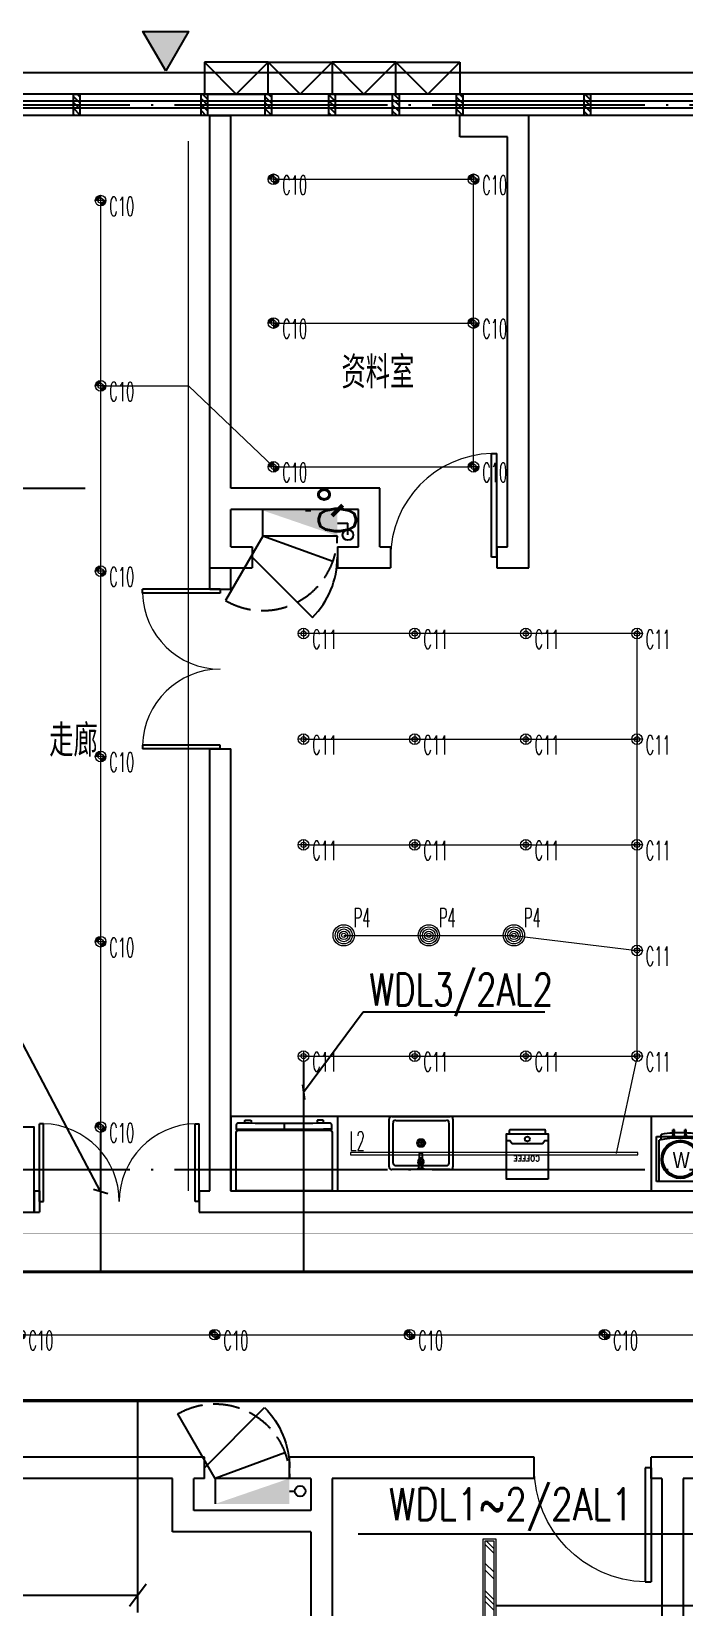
# Model space of a CAD drawing. Extents: x -621157 to 1764546, y -106808 to 741893.
# Drawn here: x 209875 to 216013, y 125888 to 140688 of the extents above; entities that cross this region are included whole.
import ezdxf
from ezdxf import colors
from ezdxf.entities.mleader import LeaderData, LeaderLine
from ezdxf.enums import TextEntityAlignment as Align
from ezdxf.math import Vec2, Vec3

# ---------------------------------------------------------------- set-up
doc = ezdxf.new("R2010")
doc.units = 0
doc.header["$LTSCALE"] = 1000
doc.header["$MEASUREMENT"] = 0
for name, pattern in [('XREF-A-101-平面图_t3$0$__DASH', [0.35, 0.25, -0.1]), ('XREF-A-101-平面图_t3$0$DASH', [0.35, 0.25, -0.1]), ('XREF-A-101-平面图_t3$0$DOTE', [2.42, 2, -0.2, 0.02, -0.2])]:
    doc.linetypes.add(name, pattern=pattern)
for name, color, linetype in [('0-底图', 7, 'Continuous'), ('A-吊顶图及精装修区域', 7, 'Continuous'), ('SIG_TEXT', 2, 'Continuous'), ('WIRE-照明', 4, 'Continuous'), ('XREF-A-101-平面图_t3$0$A-COLUMN', 8, 'Continuous'), ('XREF-A-101-平面图_t3$0$A-CURTWALL', 8, 'Continuous'), ('XREF-A-101-平面图_t3$0$A-DOTE', 8, 'Continuous'), ('XREF-A-101-平面图_t3$0$A-ROOM-CH', 8, 'Continuous'), ('XREF-A-101-平面图_t3$0$A-SEE', 8, 'Continuous'), ('XREF-A-101-平面图_t3$0$A-WALL', 8, 'Continuous'), ('XREF-A-101-平面图_t3$0$A-WINDOW', 8, 'Continuous'), ('XREF-A-101-平面图_t3$0$A-开启符号', 8, 'Continuous'), ('XREF-A-101-平面图_t3$0$F-L-INF', 8, 'Continuous'), ('XREF-A-101-平面图_t3$0$I-WALL-GYPSUM', 8, 'Continuous'), ('XREF-A-101-平面图_t3$0$P-EQUIPMENT', 8, 'Continuous'), ('XREF-A-101-平面图_t3$0$PUB_HATCH', 8, 'Continuous'), ('XREF-A-101-平面图_t3$0$PUB_TEXT', 8, 'Continuous'), ('XREF-A-101-平面图_t3$0$水-尺寸', 8, 'Continuous'), ('照明回路线', 1, 'Continuous')]:
    doc.layers.add(name, color=color, linetype=linetype)
for name, color, linetype, lineweight in [('00-照明回路线', 6, 'Continuous', 0), ('LIGHT-INF', 6, 'Continuous', 0), ('灯具图例与顶面填充$0$I-C-light', 3, 'Continuous', 13)]:
    doc.layers.add(name, color=color, linetype=linetype, lineweight=lineweight)
doc.styles.add('DIM_FONT', font='ROMANS', dxfattribs={"width": 0.8, "bigfont": 'HZDXC'})
doc.styles.add('E-FST', font='txt.shx', dxfattribs={"width": 0.75, "height": 250, "bigfont": '@@gbcbig.shx'})
doc.styles.add('INF DIM', font='SIMPLEX.SHX', dxfattribs={"width": 0.7, "bigfont": 'hztxt.shx'})
doc.styles.get("Standard").update_dxf_attribs({"font": 'romans.shx', "bigfont": 'HZDXC.SHX'})
doc.styles.add('XREF-A-101-平面图_t3$0$-HZDXCROMANS', font='ROMANS.shx', dxfattribs={"bigfont": 'HZDXC.shx'})
doc.styles.add('XREF-A-101-平面图_t3$0$69F Layout plan$0$Standard', font='arial.ttf', dxfattribs={"width": 0.8})
doc.styles.add('XREF-A-101-平面图_t3$0$ROMANS', font='romans.shx')
doc.linetypes.add('LED', pattern='A,6,-3.5,["LED",Standard,S=2.54,R=0,X=-2.54,Y=-1.27],-4.8', length=14.3)
doc.dimstyles.get("Standard").update_dxf_attribs({"dimscale": 100, "dimtxt": 3.5, "dimasz": 1, "dimexe": 2.5, "dimexo": 3, "dimgap": 1.5, "dimtad": 1, "dimdec": 0, "dimzin": 0, "dimdsep": 46, "dimtxsty": 'Standard', "dimblk": 'ARCHTICK', "dimcen": 0.09, "dimadec": 0, "dimazin": 0, "dimtfac": 1, "dimtdec": 0, "dimtix": 1, "dimtmove": 2, "dimatfit": 3, "dimfxl": 0, "dimtolj": 1, "dimtzin": 0, "dimarcsym": 0})

# ---------------------------------------------------------------- blocks, each defined once
blk = doc.blocks.new('XREF-A-101-平面图_t3$0$轴网(2)')
at = {"layer": 'XREF-A-101-平面图_t3$0$A-DOTE', "linetype": 'XREF-A-101-平面图_t3$0$DOTE'}
for p, q in [((-3300, 40000), (69800, 40000)), ((-3300, 36400), (10380.6, 36400)), ((-3300, 30000), (69800, 30000))]:
    blk.add_line(p, q, dxfattribs=at)
blk = doc.blocks.new('XREF-A-101-平面图_t3$0$柱网2F')
at = {"layer": 'XREF-A-101-平面图_t3$0$A-COLUMN'}
blk.add_lwpolyline([(9100, -10400), (9900, -10400), (9900, -9600), (9100, -9600)], close=True, dxfattribs=at)
blk = doc.blocks.new('XREF-A-101-平面图_t3$0$G$C869EB286')
at = {"layer": 'XREF-A-101-平面图_t3$0$A-WINDOW'}
h = blk.add_hatch(dxfattribs=at)
h.set_pattern_fill('ANSI31', color=256, scale=25)
h.set_pattern_definition([(45, (-143.957, -89940), (-28.0633, 28.0633), [])])
h.paths.add_polyline_path([(0, 60), (200, 60), (200, 0), (0, 0)])
blk.add_lwpolyline([(0, 60), (200, 60), (200, 0), (0, 0)], close=True, dxfattribs=at)
blk = doc.blocks.new('XREF-A-101-平面图_t3$0$ROOM')
at = {"layer": 'XREF-A-101-平面图_t3$0$A-ROOM-CH', "style": 'XREF-A-101-平面图_t3$0$-HZDXCROMANS', "width": 0.6}
for tag, p in [('中文房间名称', (0, -1000)), ('英文房间名称', (0, -1500))]:
    blk.add_attdef(tag, text='', height=300, dxfattribs=at).set_placement(p, align=Align.CENTER)
blk = doc.blocks.new('_ArchTick')
at = {"color": 0, "linetype": 'ByBlock', "const_width": 0.4}
blk.add_lwpolyline([(-0.5, -0.5), (0.5, 0.5)], dxfattribs=at)
blk = doc.blocks.new('*D25423')
at = {"layer": 'Defpoints', "color": 0}
blk.add_point((0, 0), dxfattribs=at)
blk.add_point((0, 0), dxfattribs=at)
blk.add_point((0, 0), dxfattribs=at)
blk.add_point((0, 0), dxfattribs=at)
at = {"layer": 'XREF-A-101-平面图_t3$0$水-尺寸', "color": 0, "linetype": 'ByBlock', "lineweight": -2}
blk.add_line((0, 300), (0, 250), dxfattribs=at)
blk.add_line((0, 300), (0, 250), dxfattribs=at)
blk.add_arc((0, 0), 0, 180, 180, dxfattribs=at)
at = {"layer": 'XREF-A-101-平面图_t3$0$水-尺寸', "color": 0, "linetype": 'ByBlock', "lineweight": -2, "xscale": 100, "yscale": 100, "zscale": 100}
for rotation in [90, 90.00000000000001]:
    blk.add_blockref('_ArchTick', (0, 0), dxfattribs=dict(at, rotation=rotation))
at = {"layer": 'XREF-A-101-平面图_t3$0$水-尺寸', "color": 0, "insert": (0, 0), "char_height": 350, "attachment_point": 5}
blk.add_mtext('\\A1;0%%d', dxfattribs=at)
blk = doc.blocks.new('XREF-A-101-平面图_t3$0$coffeemachine_PL-01')
blk.add_lwpolyline([(-195, 426), (195, 426), (195, 0), (-195, 0)], close=True)
at = {"color": 8}
blk.add_lwpolyline([(195, 64), (165, 64), (144, 93), (0, 93), (-144, 93), (-165, 64), (-195, 64)], dxfattribs=at)
blk.add_lwpolyline([(-172, 0), (-172, -26, 0.414214), (-162, -36), (162, -36, 0.414214), (172, -26), (172, 0)], format="xyb", dxfattribs=at)
blk.add_circle((0, 50), 22.5)
at = {"insert": (7, 233), "char_height": 50, "width": 870.54, "attachment_point": 5, "style": 'XREF-A-101-平面图_t3$0$ROMANS'}
blk.add_mtext('COFFEE', dxfattribs=at)
blk = doc.blocks.new('XREF-A-101-平面图_t3$0$A$C2C206FAC')
for p, q in [((0, 485), (400, 485)), ((0, 485), (0, 98)), ((400, 485), (400, 98)), ((20, 94), (20, 44)), ((148, 50), (145, 0)), ((145, 0), (160, 0)), ((148, 50), (150, 50)), ((155, 50), (157, 50)), ((157, 50), (160, 0)), ((260, 50), (257, 0)), ((257, 0), (272, 0)), ((260, 50), (262, 50)), ((267, 50), (269, 50)), ((269, 50), (272, 0)), ((380, 94), (380, 44))]:
    blk.add_line(p, q)
for centre, radius in [((200, 278), 179), ((200, 278), 164), ((153, 50), 2.6), ((265, 50), 2.6)]:
    blk.add_circle(centre, radius)
for centre, radius, start, end in [((200, 1084), 1006, 258.547, 281.4897), ((200, 1084), 1056, 260.1999, 267.1079), ((152, 54), 10.9, 296.6275, 243.5797), ((200, 1084), 1056, 267.7307, 273.2177), ((265, 54), 10.9, 296.6275, 243.5797), ((200, 1084), 1056, 273.8352, 279.8368)]:
    blk.add_arc(centre, radius, start, end)
at = {"insert": (1123, 210), "char_height": 150, "width": 1952.54, "attachment_point": 1, "rotation": 180, "style": 'XREF-A-101-平面图_t3$0$69F Layout plan$0$Standard'}
blk.add_mtext('\\pxi5.6747;W', dxfattribs=at)
blk = doc.blocks.new('XREF-A-101-平面图_t3$0$yuouioui')
at = {"linetype": 'XREF-A-101-平面图_t3$0$__DASH', "ltscale": 1000}
blk.add_lwpolyline([(300666, 20452), (301087, 20452), (301087, 20000), (300666, 20000)], close=True, dxfattribs=at)
at = {"linetype": 'XREF-A-101-平面图_t3$0$__DASH', "ltscale": 1000, "rotation": 89.98165643611132}
blk.add_blockref('XREF-A-101-平面图_t3$0$A$C2C206FAC', (301151, 20026), dxfattribs=at)
blk = doc.blocks.new('XREF-A-101-平面图_t3$0$Reflesh-900')
for p, q in [((450, 53), (-450, 53)), ((-450, 53), (-370, 53)), ((0, 0), (0, 53))]:
    blk.add_line(p, q)
for points in [[(-430, 64, -0.414214), (-450, 84), (-450, 634), (450, 634), (450, 84, -0.414214), (430, 64)], [(435, -1, 0.368203), (451, 19), (451, 53), (-449, 53), (-449, 19, 0.368203), (-432, -1, -0.001541)]]:
    blk.add_lwpolyline(points, format="xyb", close=True)
for points in [[(-370, -3), (-370, -24, 0.414214), (-365, -29), (-315, -29, 0.414214), (-310, -24), (-310, 0)], [(370, -3), (370, -24, -0.414214), (365, -29), (315, -29, -0.414214), (310, -24), (310, 0)]]:
    blk.add_lwpolyline(points, format="xyb")
blk = doc.blocks.new('XREF-A-101-平面图_t3$0$WashBasin')
at = {"color": 8}
for p, q in [((272, 500), (272, 495)), ((272, 495), (285, 486)), ((272, 495), (302, 495)), ((285, 486), (285, 464)), ((285, 486), (302, 486)), ((285, 454), (285, 440)), ((332, 495), (302, 495)), ((320, 486), (302, 486)), ((332, 495), (320, 486)), ((320, 486), (320, 464)), ((320, 454), (320, 440)), ((332, 500), (332, 495)), ((275, 250), (325, 250)), ((300, 225), (300, 275))]:
    blk.add_line(p, q, dxfattribs=at)
for points in [[(0, 25), (0, 475)], [(25, 500), (575, 500)], [(600, 475), (600, 25)], [(575, 0), (25, 0)]]:
    blk.add_lwpolyline(points)
for points in [[(63, 463), (538, 463)], [(38, 63), (38, 438)], [(563, 438), (563, 63)], [(538, 38), (63, 38)]]:
    blk.add_lwpolyline(points, dxfattribs=at)
for points in [[(302, 464), (285, 464, 1), (285, 454), (302, 454)], [(302, 464), (320, 464, -1), (320, 454), (302, 454)], [(316, 397), (316, 355, -1), (289, 355), (289, 397)]]:
    blk.add_lwpolyline(points, format="xyb", dxfattribs=at)
for centre, radius in [((302, 423), 4.51), ((300, 250), 37.5), ((300, 250), 25)]:
    blk.add_circle(centre, radius, dxfattribs=at)
for centre, start, end in [((22, 478), 81.8699, 188.1301), ((578, 478), 351.8699, 98.1301), ((22, 22), 171.8699, 278.1301), ((578, 22), 261.8699, 8.1301)]:
    blk.add_arc(centre, 22.1, start, end)
for centre, radius, start, end in [((59, 441), 22.1, 81.8699, 188.1301), ((302, 420), 26.9, 47.1315, 132.7667), ((541, 441), 22.1, 351.8699, 98.1301), ((280, 434), 6.65, 75.1582, 220.8774), ((334, 480), 77.3, 220.8774, 232.5424), ((302, 420), 26.9, 162.3089, 257.9711), ((308, 539), 102, 255.1582, 266.5866), ((277, 406), 15.5, 3.2094, 52.5424), ((335, 410), 42.5, 183.2094, 198.0112), ((302, 399), 7.35, 198.0112, 271.9664), ((296, 539), 102, 273.4134, 284.8418), ((302, 399), 7.35, 268.0336, 341.9888), ((302, 420), 26.9, 282.4857, 17.3853), ((269, 410), 42.5, 341.9888, 356.7906), ((327, 406), 15.5, 127.4576, 176.7906), ((270, 480), 77.3, 307.4576, 319.1226), ((324, 434), 6.65, 319.1226, 104.8418), ((59, 59), 22.1, 171.8699, 278.1301), ((541, 59), 22.1, 261.8699, 8.1301)]:
    blk.add_arc(centre, radius, start, end, dxfattribs=at)
blk = doc.blocks.new('XREF-A-101-平面图_t3$0$G$CD62491EA')
at = {"layer": 'XREF-A-101-平面图_t3$0$F-L-INF', "ltscale": 0.15}
for points in [[(0, 700), (0, 0), (4500, 0), (4500, 700)], [(3950, 0), (4500, 0), (4500, 700), (3950, 700)]]:
    blk.add_lwpolyline(points, close=True, dxfattribs=at)
blk.add_lwpolyline([(1000, 700), (1000, 0)], dxfattribs=at)
for name, p, rotation in [('XREF-A-101-平面图_t3$0$Reflesh-900', (500, 634), 180), ('XREF-A-101-平面图_t3$0$WashBasin', (2087, 700), 180), ('XREF-A-101-平面图_t3$0$coffeemachine_PL-01', (2786, 537), 180), ('XREF-A-101-平面图_t3$0$yuouioui', (24451, -300577), 90)]:
    blk.add_blockref(name, p, dxfattribs=dict(at, rotation=rotation))
blk = doc.blocks.new('XREF-A-101-平面图_t3$0$bz1')
at = {"layer": 'XREF-A-101-平面图_t3$0$PUB_HATCH'}
h = blk.add_hatch(color=1, dxfattribs=at)
h.dxf.hatch_style = 1
h.paths.add_polyline_path([(4866032, -641203), (4865818, -641573), (4866245, -641573)])
at = {"layer": 'XREF-A-101-平面图_t3$0$PUB_TEXT', "color": 1}
blk.add_lwpolyline([(4866032, -641203), (4865818, -641573), (4866245, -641573)], close=True, dxfattribs=at)
blk = doc.blocks.new('XREF-A-101-平面图_t3$0$G$C34B60025')
at = {"xscale": -1, "rotation": 180}
blk.add_blockref('XREF-A-101-平面图_t3$0$bz1', (-4854995, -640786), dxfattribs=at)
blk = doc.blocks.new('XREF-A-101-平面图_t3$0$DOOR2DLIB$SYSLIB$00000108')
at = {"color": 0}
for p, q in [((-0.5, 0), (-0.5, 0.4875)), ((-0.475, 0.4875), (-0.5, 0.4875)), ((-0.475, 0), (-0.475, 0.4875)), ((0.475, 0), (0.475, 0.4875)), ((0.475, 0.4875), (0.5, 0.4875)), ((0.5, 0), (0.5, 0.4875)), ((-0.5, 0), (-0.475, 0)), ((0.5, 0), (0.475, 0))]:
    blk.add_line(p, q, dxfattribs=at)
at = {"color": 0, "lineweight": 13}
for centre, start, end in [((-0.4875, 0), 0, 88.53072), ((0.4875, 0), 91.46928, 180)]:
    blk.add_arc(centre, 0.4875, start, end, dxfattribs=at)
blk = doc.blocks.new('XREF-A-101-平面图_t3$0$DOOR2DLIB$SYSLIB$00000107')
at = {"color": 0}
for p, q in [((0.45, 0.975), (0.5, 0.975)), ((0.45, 0), (0.45, 0.975)), ((0.5, 0), (0.5, 0.975)), ((0.5, 0), (0.45, 0))]:
    blk.add_line(p, q, dxfattribs=at)
at = {"color": 0, "lineweight": 13}
blk.add_arc((0.475, 0), 0.975, 91.4693, 180, dxfattribs=at)
blk = doc.blocks.new('XREF-A-101-平面图_t3$0$DOOR2DLIB$SYSLIB$00000101')
at = {"color": 0}
blk.add_line((0.5, 0), (-0.207, 0.707), dxfattribs=at)
blk.add_arc((0.5, 0), 1, 135, 180, dxfattribs=at)
blk = doc.blocks.new('灯具图例与顶面填充$0$顶面图例$0$16-吊线灯-011')
at = {"color": 8}
blk.add_wipeout([(0, 35), (0, -25), (600, -25), (600, 35)], dxfattribs=at)
at = {"linetype": 'ByBlock'}
h = blk.add_hatch(dxfattribs=at)
h.set_pattern_fill('AR-RROOF', color=250, scale=5, angle=45)
h.set_pattern_definition([(45, (-809054.52, -461832.93), (107.763073, 287.368196), [1905, -254, 635, -127]), (45, (-808979.98, -461668.59), (-209.239968, 29.634845), [381, -41.91, 762, -95.25]), (45, (-809085.95, -461711.69), (406.805602, 527.141034), [1016, -177.8, 508, -127])])
h.paths.add_polyline_path([(10, 25), (590, 25), (590, -15), (10, -15)])
at = {"color": 0, "linetype": 'ByBlock'}
for points in [[(0, 35), (600, 35), (600, -25), (0, -25)], [(10, 25), (590, 25), (590, -15), (10, -15)]]:
    blk.add_lwpolyline(points, close=True, dxfattribs=at)
blk = doc.blocks.new('G$CDFA8365F')
at = {"layer": '灯具图例与顶面填充$0$I-C-light', "xscale": 2, "yscale": 2, "zscale": 2, "rotation": 90}
blk.add_blockref('灯具图例与顶面填充$0$顶面图例$0$16-吊线灯-011', (-52310, -14666), dxfattribs=at)
blk = doc.blocks.new('_Oblique')
at = {"color": 0, "linetype": 'ByBlock', "lineweight": -2}
blk.add_line((-0.5, -0.5), (0.5, 0.5), dxfattribs=at)
blk = doc.blocks.new('A$C8937094a')
at = {"color": 8}
for points in [[(50, 0), (-50, 0)], [(0, 50), (0, -50)]]:
    blk.add_lwpolyline(points, dxfattribs=at)
blk.add_circle((0, 0), 50)
blk.add_circle((0, 0), 24.5, dxfattribs=at)
at = {"style": 'INF DIM', "width": 0.5}
blk.add_text('C11', height=180, dxfattribs=at).set_placement((81, -144))
blk = doc.blocks.new('*U24682')
h = blk.add_hatch(color=8)
h.dxf.hatch_style = 1
h.paths.add_polyline_path([(-50, 0), (-24, 0, -0.414214), (0, 24), (0, 50, 0.414214)])
h.paths.add_polyline_path([(0, -24), (0, -50, 0.414214), (50, 0), (24, 0, -0.414214)])
at = {"color": 8}
for points in [[(50, 0), (-50, 0)], [(0, 50), (0, -50)]]:
    blk.add_lwpolyline(points, dxfattribs=at)
blk.add_circle((0, 0), 50)
blk.add_circle((0, 0), 24.5, dxfattribs=at)
at = {"style": 'INF DIM', "width": 0.5}
blk.add_text('C10', height=180, dxfattribs=at).set_placement((81, -144))
blk = doc.blocks.new('A$C45ec93f1')
for radius in [100, 80, 60, 40, 20]:
    blk.add_circle((0, 0), radius)
at = {"style": 'INF DIM', "width": 0.5}
blk.add_text('P4', height=180, dxfattribs=at).set_placement((93, 76))
blk = doc.blocks.new('G$CDFF05B24')
at = {"layer": 'LIGHT-INF', "color": 6, "linetype": 'LED', "ltscale": 0.05}
blk.add_line((11350, -10200), (11350, -343), dxfattribs=at)
at = {"layer": 'LIGHT-INF', "color": 6, "linetype": 'LED', "ltscale": 0.05, "const_width": 5}
blk.add_lwpolyline([(5400, -10200), (8900, -10200), (8900, -10600), (57600, -10600), (57600, -10200), (62400, -10200), (62400, -4500)], dxfattribs=at)
at = {"layer": 'LIGHT-INF', "color": 6}
blk.add_lwpolyline([(12875, -9840), (12875, -9860), (15575, -9860), (15575, -9840)], close=True, dxfattribs=at)
for name, p in [('*U24682', (12150, -700)), ('*U24682', (14030, -700)), ('*U24682', (10525, -900)), ('*U24682', (12150, -2050)), ('*U24682', (14030, -2050)), ('*U24682', (10525, -2640)), ('*U24682', (12150, -3400)), ('*U24682', (14030, -3400)), ('*U24682', (10525, -4380)), ('A$C8937094a', (12432, -4966)), ('A$C8937094a', (13477, -4966)), ('A$C8937094a', (14522, -4966)), ('A$C8937094a', (15567, -4966)), ('A$C8937094a', (12432, -5958)), ('A$C8937094a', (13477, -5958)), ('A$C8937094a', (14522, -5958)), ('A$C8937094a', (15567, -5958)), ('*U24682', (10525, -6120)), ('A$C8937094a', (12432, -6950)), ('A$C8937094a', (13477, -6950)), ('A$C8937094a', (14522, -6950)), ('A$C8937094a', (15567, -6950)), ('A$C45ec93f1', (12810, -7800)), ('A$C45ec93f1', (13610, -7800)), ('A$C45ec93f1', (14410, -7800)), ('*U24682', (10525, -7860)), ('A$C8937094a', (15567, -7942)), ('A$C8937094a', (12432, -8934)), ('A$C8937094a', (13477, -8934)), ('A$C8937094a', (14522, -8934)), ('A$C8937094a', (15567, -8934)), ('*U24682', (10525, -9600)), ('*U24682', (9765, -11550)), ('*U24682', (11597, -11550)), ('*U24682', (13429, -11550)), ('*U24682', (15261, -11550))]:
    blk.add_blockref(name, p, dxfattribs=at)
at = {"layer": 'LIGHT-INF', "color": 6, "style": 'INF DIM', "width": 0.5}
blk.add_text('L2', height=180, dxfattribs=at).set_placement((12864, -9821))
blk = doc.blocks.new('XREF-A-101-平面图_t3$0$单出口消火栓新')
for p, q in [((-240, 700), (-846.2, 1050)), ((-479.4, 42.2), (-240, 700)), ((-240, 0), (-240, 700)), ((-240, 700), (0, 700))]:
    blk.add_line(p, q)
at = {"color": 0, "linetype": 'XREF-A-101-平面图_t3$0$DASH'}
blk.add_arc((-240, 700), 700, 150, 270, dxfattribs=at)
blk.add_solid([(-240, 0), (0, 0), (0, 700)])
at = {"layer": 'XREF-A-101-平面图_t3$0$水-尺寸', "linetype": 'ByBlock'}
dim = blk.add_angular_dim_3p(base=(0, 0), center=(0, 0), p1=(0, 0), p2=(0, 0), dimstyle='Standard', dxfattribs=at)
dim.commit()
dim.dimension.update_dxf_attribs({"geometry": '*D25423', "text_midpoint": (0, 0)})
blk = doc.blocks.new('*U25256')
at = {"layer": 'XREF-A-101-平面图_t3$0$P-EQUIPMENT', "color": 10}
blk.add_line((0, 120), (50, 120), dxfattribs=at)
at = {"layer": 'XREF-A-101-平面图_t3$0$P-EQUIPMENT'}
blk.add_circle((100, 120), 50, dxfattribs=at)
at = {"layer": 'XREF-A-101-平面图_t3$0$P-EQUIPMENT', "xscale": -1, "rotation": 90}
blk.add_blockref('XREF-A-101-平面图_t3$0$单出口消火栓新', (0, 0), dxfattribs=at)
blk = doc.blocks.new('XREF-A-101-平面图_t3$0$G$C156FCA62')
at = {"layer": 'XREF-A-101-平面图_t3$0$P-EQUIPMENT'}
blk.add_blockref('*U25256', (12300, 126860), dxfattribs=at)
blk = doc.blocks.new('*U25374')
at = {"layer": 'XREF-A-101-平面图_t3$0$P-EQUIPMENT', "color": 10}
blk.add_line((0, 120), (50, 120), dxfattribs=at)
at = {"layer": 'XREF-A-101-平面图_t3$0$P-EQUIPMENT'}
blk.add_circle((100, 120), 50, dxfattribs=at)
at = {"layer": 'XREF-A-101-平面图_t3$0$P-EQUIPMENT', "xscale": -1, "rotation": 90}
blk.add_blockref('XREF-A-101-平面图_t3$0$单出口消火栓新', (0, 0), dxfattribs=at)
blk = doc.blocks.new('XREF-A-101-平面图_t3$0$G$C646F86AA')
at = {"layer": 'XREF-A-101-平面图_t3$0$P-EQUIPMENT', "color": 10}
for p in [(12750, 136070), (12850, 135960)]:
    blk.add_line(p, (12850, 136070), dxfattribs=at)
at = {"layer": 'XREF-A-101-平面图_t3$0$P-EQUIPMENT'}
blk.add_circle((12850, 135960), 50, dxfattribs=at)
at = {"layer": 'XREF-A-101-平面图_t3$0$P-EQUIPMENT', "rotation": 90.00000000000001}
blk.add_blockref('XREF-A-101-平面图_t3$0$单出口消火栓新', (12750, 136190), dxfattribs=at)
at = {"layer": 'XREF-A-101-平面图_t3$0$P-EQUIPMENT'}
blk.add_blockref('*U25374', (12300, 126860), dxfattribs=at)
blk = doc.blocks.new('XREF-A-101-平面图_t3')
at = {"layer": 'XREF-A-101-平面图_t3$0$A-CURTWALL'}
for p, q in [((238100, 140100), (199900, 140100)), ((238100, 140033), (199967, 140033)), ((238100, 139967), (200033, 139967)), ((238100, 139900), (200100, 139900))]:
    blk.add_line(p, q, dxfattribs=at)
at = {"layer": 'XREF-A-101-平面图_t3$0$A-SEE'}
blk.add_lwpolyline([(238100, 140100), (238100, 140300), (199700, 140300), (199700, 111000)], dxfattribs=at)
at = {"layer": 'XREF-A-101-平面图_t3$0$A-WALL'}
for p, q in [((211550, 136300), (211550, 139900)), ((211550, 139900), (211750, 139900)), ((211750, 136400), (211750, 139900)), ((214550, 139900), (213900, 139900)), ((213900, 139700), (213900, 139900)), ((214550, 135650), (214550, 139900)), ((214350, 139700), (213900, 139700)), ((214350, 135850), (214350, 139700)), ((213150, 136400), (211750, 136400)), ((213150, 135850), (213150, 136400)), ((211550, 135650), (211550, 136300)), ((212950, 136200), (211750, 136200)), ((211750, 135850), (211750, 136200)), ((212950, 135850), (212950, 136200)), ((211750, 135850), (211950, 135850)), ((212750, 135850), (212950, 135850)), ((213150, 135850), (213250, 135850)), ((214250, 135850), (214350, 135850)), ((211550, 135650), (211950, 135650)), ((212750, 135650), (213050, 135650)), ((213050, 135650), (213250, 135650)), ((214250, 135650), (214550, 135650)), ((211300, 127300), (209300, 127300)), ((211500, 127300), (211300, 127300)), ((212600, 127300), (212300, 127300)), ((214600, 127300), (212600, 127300)), ((215900, 127300), (215700, 127300)), ((216800, 127300), (215900, 127300)), ((211200, 127100), (209300, 127100)), ((211200, 126600), (211200, 127100)), ((211400, 126800), (211400, 127100)), ((211500, 127100), (211400, 127100)), ((212500, 127100), (212300, 127100)), ((212500, 127100), (212500, 126800)), ((214600, 127100), (212700, 127100)), ((212700, 127100), (212700, 126700)), ((215800, 127100), (215700, 127100)), ((215800, 127100), (215800, 123800)), ((216800, 127100), (216000, 127100)), ((216000, 127100), (216000, 123700)), ((212500, 126800), (211400, 126800)), ((212700, 126700), (212700, 123800)), ((212500, 126600), (211200, 126600)), ((212500, 126600), (212500, 123700))]:
    blk.add_line(p, q, dxfattribs=at)
for points in [[(211950, 135850), (211950, 135650)], [(212750, 135850), (212750, 135650)], [(213250, 135850), (213250, 135650)], [(214250, 135850), (214250, 135650)], [(211500, 127100), (211500, 127300)], [(212300, 127100), (212300, 127300)], [(214600, 127100), (214600, 127300)], [(215700, 127100), (215700, 127300)]]:
    blk.add_lwpolyline(points, dxfattribs=at)
at = {"layer": 'XREF-A-101-平面图_t3$0$A-开启符号', "linetype": 'Continuous'}
for points in [[(211500, 140400), (211500, 140100), (212100, 140100), (212100, 140400)], [(212700, 140400), (212700, 140100), (212100, 140100), (212100, 140400)], [(212700, 140400), (212700, 140100), (213300, 140100), (213300, 140400)], [(213900, 140400), (213900, 140100), (213300, 140100), (213300, 140400)]]:
    blk.add_lwpolyline(points, close=True, dxfattribs=at)
for points in [[(211500, 140400), (211800, 140100), (212100, 140400)], [(212700, 140400), (212400, 140100), (212100, 140400)], [(212700, 140400), (213000, 140100), (213300, 140400)], [(213900, 140400), (213600, 140100), (213300, 140400)]]:
    blk.add_lwpolyline(points, dxfattribs=at)
at = {"layer": 'XREF-A-101-平面图_t3$0$I-WALL-GYPSUM'}
for p, q in [((211550, 135450), (211550, 135650)), ((211550, 135650), (211750, 135650)), ((211750, 135450), (211750, 135650)), ((211550, 129800), (211550, 133950)), ((211750, 129800), (211750, 133950)), ((209900, 129800), (209950, 129800)), ((209900, 129800), (209900, 129600)), ((211450, 129800), (211550, 129800)), ((211750, 129800), (216250, 129800)), ((209900, 129600), (209950, 129600)), ((211450, 129600), (211650, 129600)), ((211650, 129600), (216300, 129600))]:
    blk.add_line(p, q, dxfattribs=at)
for points in [[(211550, 135450), (211750, 135450)], [(211550, 133950), (211750, 133950)], [(209950, 129800), (209950, 129600)], [(211450, 129800), (211450, 129600)]]:
    blk.add_lwpolyline(points, dxfattribs=at)
for name, p in [('XREF-A-101-平面图_t3$0$G$C156FCA62', (200000, 0)), ('XREF-A-101-平面图_t3$0$G$C646F86AA', (200000, 0)), ('XREF-A-101-平面图_t3$0$G$C646F86AA', (200000, 0)), ('XREF-A-101-平面图_t3$0$G$C34B60025', (200100, 139900)), ('XREF-A-101-平面图_t3$0$G$CD62491EA', (211750, 129800))]:
    blk.add_blockref(name, p)
at = {"layer": 'XREF-A-101-平面图_t3$0$A-COLUMN'}
blk.add_blockref('XREF-A-101-平面图_t3$0$柱网2F', (200000, 140000), dxfattribs=at)
at = {"layer": 'XREF-A-101-平面图_t3$0$A-DOTE'}
blk.add_blockref('XREF-A-101-平面图_t3$0$轴网(2)', (200000, 100000), dxfattribs=at)
at = {"layer": 'XREF-A-101-平面图_t3$0$A-ROOM-CH'}
ref = blk.add_blockref('XREF-A-101-平面图_t3$0$ROOM', (213131, 138336), dxfattribs=at)
ref.add_attrib('中文房间名称', '资料室', dxfattribs={"height": 300, "style": 'XREF-A-101-平面图_t3$0$-HZDXCROMANS', "width": 0.8}).set_placement((213131, 137336), align=Align.CENTER)
ref = blk.add_blockref('XREF-A-101-平面图_t3$0$ROOM', (210270, 134879), dxfattribs=at)
ref.add_attrib('中文房间名称', '走廊', dxfattribs={"height": 300, "style": 'XREF-A-101-平面图_t3$0$-HZDXCROMANS', "width": 0.8}).set_placement((210270, 133879), align=Align.CENTER)
at = {"layer": 'XREF-A-101-平面图_t3$0$A-WINDOW', "rotation": 270}
for p in [(210270, 140100), (211470, 140100), (212070, 140100), (212670, 140100), (213270, 140100), (213870, 140100), (215070, 140100)]:
    blk.add_blockref('XREF-A-101-平面图_t3$0$G$C869EB286', p, dxfattribs=at)
at = {"layer": 'XREF-A-101-平面图_t3$0$A-WINDOW'}
for name, p, xscale, yscale, zscale in [('XREF-A-101-平面图_t3$0$DOOR2DLIB$SYSLIB$00000107', (213750, 135750), 1000, 1000, 1000), ('XREF-A-101-平面图_t3$0$DOOR2DLIB$SYSLIB$00000101', (212350, 135750), -800, -800, -800), ('XREF-A-101-平面图_t3$0$DOOR2DLIB$SYSLIB$00000108', (210700, 129700), 1500, 1500, 1500)]:
    blk.add_blockref(name, p, dxfattribs=dict(at, xscale=xscale, yscale=yscale, zscale=zscale))
for name, p, xscale, yscale, zscale, rotation in [('XREF-A-101-平面图_t3$0$DOOR2DLIB$SYSLIB$00000108', (211650, 134700), 1500, 1500, 1500, 90), ('XREF-A-101-平面图_t3$0$DOOR2DLIB$SYSLIB$00000101', (211900, 127200), 800, -800, 800, 180), ('XREF-A-101-平面图_t3$0$DOOR2DLIB$SYSLIB$00000107', (215150, 127200), -1100, 1100, -1100, 180)]:
    blk.add_blockref(name, p, dxfattribs=dict(at, xscale=xscale, yscale=yscale, zscale=zscale, rotation=rotation))
blk = doc.blocks.new('G$C45431F82')
at = {"layer": '00-照明回路线', "ltscale": 5}
for p, q in [((12150, -700), (14030, -700)), ((14030, -3400), (14030, -700)), ((10525, -900), (10525, -9600)), ((12150, -2050), (14030, -2050)), ((10525, -2640), (11350, -2640)), ((12150, -3400), (11350, -2640)), ((12150, -3400), (14030, -3400)), ((15567, -4966), (12432, -4966)), ((15567, -8934), (15567, -4966)), ((12432, -5958), (15567, -5958)), ((12432, -6950), (15567, -6950)), ((12810, -7800), (14410, -7800)), ((14410, -7800), (15567, -7942)), ((12432, -8934), (15567, -8934)), ((15567, -8934), (15371, -9850)), ((6100, -11550), (37248, -11550))]:
    blk.add_line(p, q, dxfattribs=at)
at = {"layer": 'WIRE-照明'}
for points in [[(12432, -8984), (12432, -10960)], [(10525, -9650), (10525, -10960)]]:
    blk.add_lwpolyline(points, dxfattribs=at)
at = {"layer": '照明回路线'}
ml = blk.add_multileader_mtext('Standard', dxfattribs=at)
ml.set_content('{\\Ftxt,whgtxt|c134;WDL2/2AL2}', color=4, style='E-FST')
ml.set_leader_properties(color=256)
ml.set_arrow_properties(name='OBLIQUE')
ml.build(insert=Vec2(0, 0))
ml.multileader.update_dxf_attribs({"text_left_attachment_type": 6, "text_right_attachment_type": 7, "dogleg_length": 40, "arrow_head_size": 100})
ctx = ml.context
ctx.base_point, ctx.char_height, ctx.arrow_head_size, ctx.landing_gap_size, ctx.plane_origin = Vec3(7077, -7664), 300, 100, 20, Vec3(8756, -7155)
ctx.left_attachment, ctx.right_attachment = 6, 7
notes = []
notes.append((ctx, [(0, (1, 1, 0), (9182, -7664), (-1, 0), 40, [(0, [(10525, -10204)], 0, [])])]))
ctx.mtext.insert, ctx.mtext.flow_direction = Vec3(7097, -7304), 5
ml = blk.add_multileader_mtext('Standard', dxfattribs=at)
ml.set_content('{\\Ftxt,whgtxt|c134;WDL3/2AL2}', color=4, style='E-FST')
ml.set_leader_properties(color=256)
ml.set_arrow_properties(name='OBLIQUE')
ml.build(insert=Vec2(0, 0))
ml.multileader.update_dxf_attribs({"text_left_attachment_type": 6, "text_right_attachment_type": 7, "dogleg_length": 40, "arrow_head_size": 100})
ctx = ml.context
ctx.base_point, ctx.char_height, ctx.arrow_head_size, ctx.landing_gap_size, ctx.plane_origin = Vec3(13032, -8519), 300, 100, 20, Vec3(14710, -8010)
ctx.left_attachment, ctx.right_attachment = 6, 7
notes.append((ctx, [(0, (1, 1, 0), (12992, -8519), (1, 0), 40, [(0, [(12432, -9273)], 0, [])])]))
ctx.mtext.insert, ctx.mtext.flow_direction = Vec3(13052, -8159), 5
for ctx, leaders in notes:
    for number, flags, end, landing, length, lines in leaders:
        leader = LeaderData()
        leader.index, (leader.has_last_leader_line, leader.has_dogleg_vector, leader.attachment_direction) = number, flags
        leader.last_leader_point, leader.dogleg_vector, leader.dogleg_length = Vec3(end), Vec3(landing), length
        for number, points, colour, breaks in lines:
            line = LeaderLine()
            line.index, line.vertices, line.color, line.breaks = number, Vec3.list(points), colors.encode_raw_color(colour), breaks
            leader.lines.append(line)
        ctx.leaders.append(leader)

msp = doc.modelspace()

# ---------------------------------------------------------------- block references
at = {"layer": '0-底图'}
msp.add_blockref('XREF-A-101-平面图_t3', (0, 0), dxfattribs=at)

# ---------------------------------------------------------------- next in the draw order: linework, layer by layer
at = {"layer": 'WIRE-照明'}
for points in [[(206274, 134062, 30, 30, 0), (203144, 134062, 30, 30, 0.414214), (203094, 134012, 30, 30, 0), (203094, 127880, 30, 30, 0.414214), (203144, 127830, 30, 30, 0), (261973, 127830, 30, 30, 0)], [(205469, 133900, 30, 30, 0), (204113, 133900, 30, 30, 0.414214), (204063, 133850, 30, 30, 0), (204063, 129040, 30, 30, 0), (263497, 129040, 30, 0, 0)]]:
    msp.add_lwpolyline(points, format="xyseb", dxfattribs=at)
msp.add_lwpolyline([(210875, 125841), (210875, 127830)], dxfattribs=at)

# ---------------------------------------------------------------- next in the draw order: block references
msp.add_blockref('G$C45431F82', (200000, 140000), dxfattribs=at)

# ---------------------------------------------------------------- next in the draw order: block references
at = {"layer": 'A-吊顶图及精装修区域', "color": 2}
msp.add_blockref('G$CDFA8365F', (266500, 140000), dxfattribs=at)
at = {"layer": 'WIRE-照明'}
msp.add_blockref('G$CDFF05B24', (200000, 140000), dxfattribs=at)

# ---------------------------------------------------------------- next in the draw order: linework, layer by layer
at = {"layer": 'SIG_TEXT'}
for points in [[(212946, 126580), (217648, 126580)], [(210796, 125900), (210954, 126109)], [(207022, 126005), (210875, 126005)]]:
    msp.add_lwpolyline(points, dxfattribs=at)
at = {"layer": 'WIRE-照明'}
msp.add_lwpolyline([(216666, 125904), (214240, 125904)], dxfattribs=at)

# ---------------------------------------------------------------- next in the draw order: texts
at = {"layer": 'SIG_TEXT', "color": 2, "style": 'DIM_FONT', "width": 0.8}
msp.add_text('WDL1~2/2AL1', height=300, dxfattribs=at).set_placement((215530, 126707), align=Align.RIGHT)

doc.saveas('drawing.dxf')
